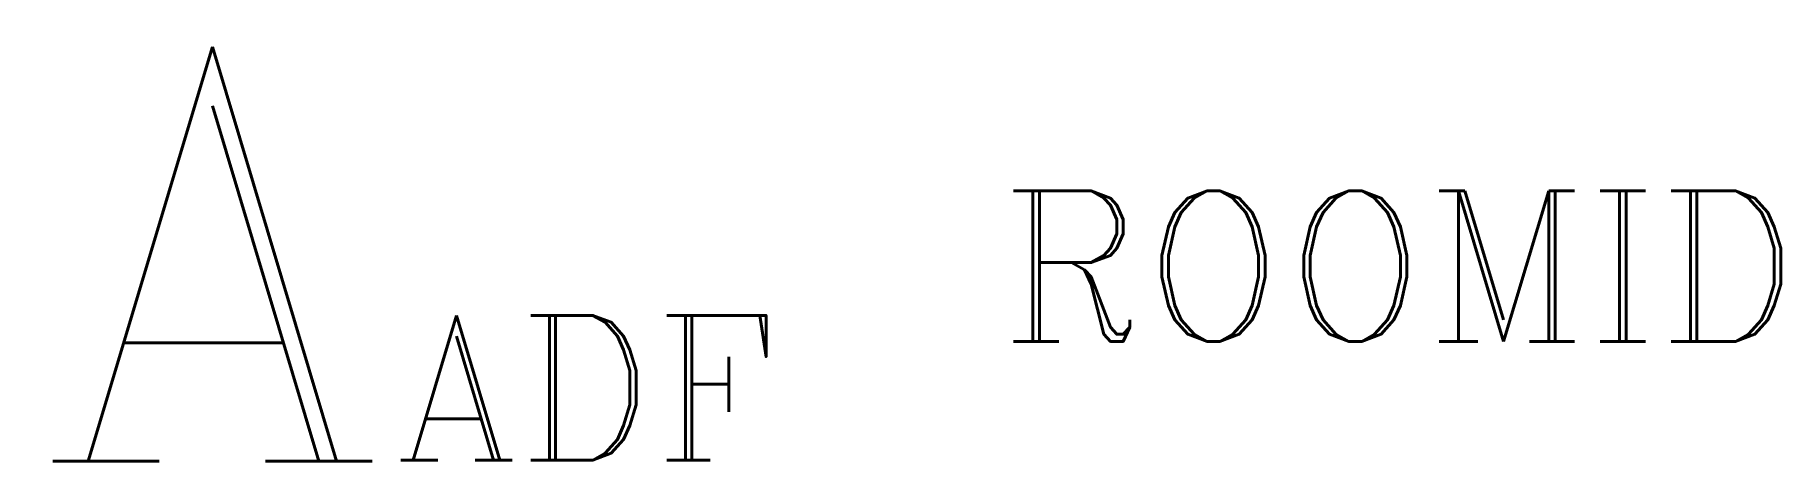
# Model space of a CAD drawing. Header units: inches. Extents: x -22 to 101, y -7 to 23.
import ezdxf

# ---------------------------------------------------------------- set-up
doc = ezdxf.new("R2010")
doc.units = ezdxf.units.IN
doc.header["$LTSCALE"] = 48
doc.header["$MEASUREMENT"] = 0
doc.styles.add('FSL12-1', font='complex.shx')
doc.styles.add('WSNotes', font='complex.shx', dxfattribs={"height": 18})

msp = doc.modelspace()

# ---------------------------------------------------------------- texts
at = {"style": 'WSNotes', "flags": 1}
msp.add_attdef('ROOMID', (46.33, 1.73), '', height=10.62, dxfattribs=at)

# ---------------------------------------------------------------- wipeouts: each hides what was drawn before it
msp.add_wipeout([(-21.86, -6.7), (33, -6.7), (33, 23.35), (-21.86, 23.35)])

# ---------------------------------------------------------------- next in the draw order: texts
at = {"linetype": 'Continuous', "attachment_point": 1, "style": 'FSL12-1'}
for s, insert, char_height, width in [('A', (-21.86, 22.52), 29.23, 204.595), ('ADF', (3.53, 3.57), 10.2, 90.8437)]:
    msp.add_mtext(s, dxfattribs=dict(at, insert=insert, char_height=char_height, width=width))

doc.saveas('drawing.dxf')
